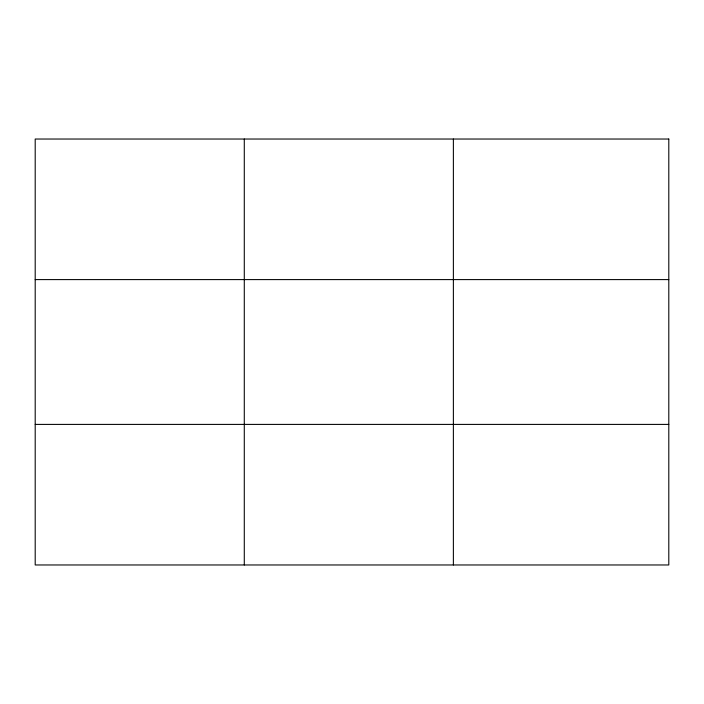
<?xml version="1.0" encoding="UTF-8"?>
<svg xmlns="http://www.w3.org/2000/svg" width="704" height="704" viewBox="0 0 704 704"><rect width="100%" height="100%" fill="white"/><g stroke="black" fill="none" stroke-linecap="round" stroke-linejoin="round"><path stroke-width="1.06" d="M244.288 139.031L244.288 564.969M453.376 139.031L453.376 564.969M35.2 279.594L668.8 279.594M35.2 424.406L668.8 424.406M668.8 139.031L668.8 564.969L35.2 564.969L35.2 139.031L668.8 139.031"/></g></svg>
